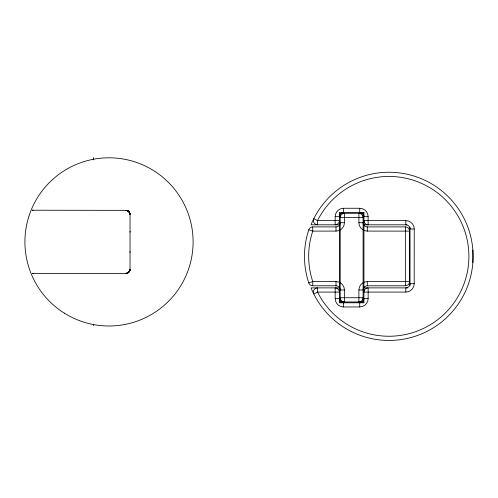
<?xml version="1.0" encoding="UTF-8"?>
<svg xmlns="http://www.w3.org/2000/svg" width="498" height="498" viewBox="0 0 498 498"><rect width="100%" height="100%" fill="white"/><g stroke="black" fill="none" stroke-linecap="round" stroke-linejoin="round"><path stroke-width="0.75" d="M344.417 222.706L340.215 222.706A4.183 4.183 0 0 1 336.007 226.901L312.763 226.914L312.763 231.116A79.898 79.898 0 0 0 312.763 281.582L312.763 285.771L336.007 285.784A4.183 4.183 0 0 1 340.202 289.992L344.417 289.992L344.417 301.944A4.208 4.208 0 0 1 340.215 297.736L363.092 297.736A4.208 4.208 0 0 1 358.89 301.944L358.89 289.992L363.092 289.992A4.183 4.183 0 0 1 367.3 285.796L405.397 285.784A4.208 4.208 0 0 0 409.599 281.582L409.599 231.116A4.208 4.208 0 0 0 405.397 226.914L367.3 226.914A4.183 4.183 0 0 1 363.104 222.706L358.89 222.706L358.89 213.306A4.208 4.208 0 0 1 363.092 217.514L340.215 217.514A4.208 4.208 0 0 1 344.417 213.306L344.417 222.706A8.36 8.36 0 0 1 336.007 231.091L312.763 231.116L308.791 229.796A84.106 84.106 0 0 0 308.779 282.908A4.208 4.208 0 0 0 312.763 285.784M32.862 210.355L32.37 210.224L125.826 210.355C128.073 210.299 130.084 212.316 130.028 214.563L130.028 269.231C130.084 271.478 128.073 273.489 125.826 273.433L32.37 273.57L32.862 273.439M126.199 273.421C128.303 273.271 130.071 271.342 130.028 269.231C130.084 271.478 128.073 273.489 125.826 273.433L128.447 272.518L129.984 269.829M472.87 262.589L472.863 250.046M130.028 252.405L130.096 251.652M129.853 270.433L130.028 269.231M129.959 269.997L130.009 269.63C129.835 271.721 127.93 273.458 125.826 273.433M32.644 273.47L32.414 273.545M32.339 273.583L32.8 273.446M308.779 282.908L312.763 281.582L336.007 281.582A8.36 8.36 0 0 1 344.392 289.992M32.656 273.464L32.93 273.433M339.368 216.674L335.166 216.674L335.166 224.81A4.208 4.208 0 0 0 339.368 220.602L317.537 220.602L313.777 218.722A4.208 4.208 0 0 0 317.537 224.81L317.537 220.602A79.898 79.898 0 0 1 439.124 194.133A79.898 79.898 0 0 1 439.124 318.564A79.898 79.898 0 0 1 317.537 292.089L313.777 293.976A4.208 4.208 0 0 1 317.537 287.888L317.537 292.089L339.368 292.089A4.208 4.208 0 0 0 335.166 287.888L335.166 298.576L339.368 298.576M405.82 292.065A8.36 8.36 0 0 0 414.199 283.679L414.23 229.018A8.36 8.36 0 0 0 405.82 220.633L363.938 220.602A4.208 4.208 0 0 0 368.14 224.81L368.14 216.674L363.938 216.674A4.183 4.183 0 0 0 359.73 212.478M339.642 224.81L311.032 224.81A84.106 84.106 0 0 1 440.008 189.483A84.106 84.106 0 0 1 440.008 323.214A84.106 84.106 0 0 1 311.032 287.888L339.642 287.888M363.621 224.81L406.928 224.81M414.23 229.018L410.022 229.018A4.183 4.183 0 0 0 405.814 224.822L405.814 220.602M358.915 222.706A8.36 8.36 0 0 0 367.3 231.091L409.599 231.116M358.915 289.992A8.36 8.36 0 0 1 367.3 281.607L409.599 281.582M414.23 283.679L410.022 283.679A4.183 4.183 0 0 1 405.814 287.875L405.814 292.089L363.938 292.089A4.208 4.208 0 0 1 368.14 287.888L368.14 298.576A8.36 8.36 0 0 1 359.73 306.961L343.576 306.986A8.36 8.36 0 0 1 335.191 298.576M363.621 287.888L407.7 287.888M368.14 298.576L363.938 298.576A4.183 4.183 0 0 1 359.73 302.772L359.73 306.986M126.984 210.517L125.826 210.355C127.936 210.312 129.866 212.086 130.015 214.19L128.795 211.588L126.424 210.399M32.339 210.212L32.93 210.355L32.414 210.249M125.826 210.355C128.067 210.312 130.078 212.322 130.028 214.563M126.592 210.43L126.218 210.374L127.992 210.959M127.805 210.853L128.173 211.071M128.123 211.046L129.243 212.111M128.976 211.781L129.872 213.418M129.741 213.032L129.959 213.81M130.028 231.389L130.096 232.136M410.022 227.119L410.022 285.578M405.397 226.914L405.397 285.771M367.3 226.914L367.3 231.116M367.3 281.582L367.3 285.784M359.73 212.465L359.73 208.264L343.576 208.264L343.576 212.465M343.576 306.986L343.576 302.784A4.183 4.183 0 0 1 339.387 298.576M336.007 226.914L336.007 231.116M336.007 281.582L336.007 285.784M93.618 157.573L93.618 159.895M93.618 324.217L93.618 325.767M308.779 229.79A4.208 4.208 0 0 1 312.763 226.914M359.73 208.289A8.36 8.36 0 0 1 368.115 216.674M335.191 216.674A8.36 8.36 0 0 1 343.576 208.289M339.387 216.674A4.183 4.183 0 0 1 343.576 212.478M363.938 212.465L339.368 212.465L339.368 302.784L363.938 302.784L363.938 212.465M363.092 213.306L340.215 213.306L340.215 301.944L363.092 301.944L363.092 213.306M64.354 313.167A84.106 84.106 0 0 0 193.05 244.929A84.106 84.106 0 0 0 69.602 167.596A84.106 84.106 0 0 0 64.354 313.167"/></g></svg>
